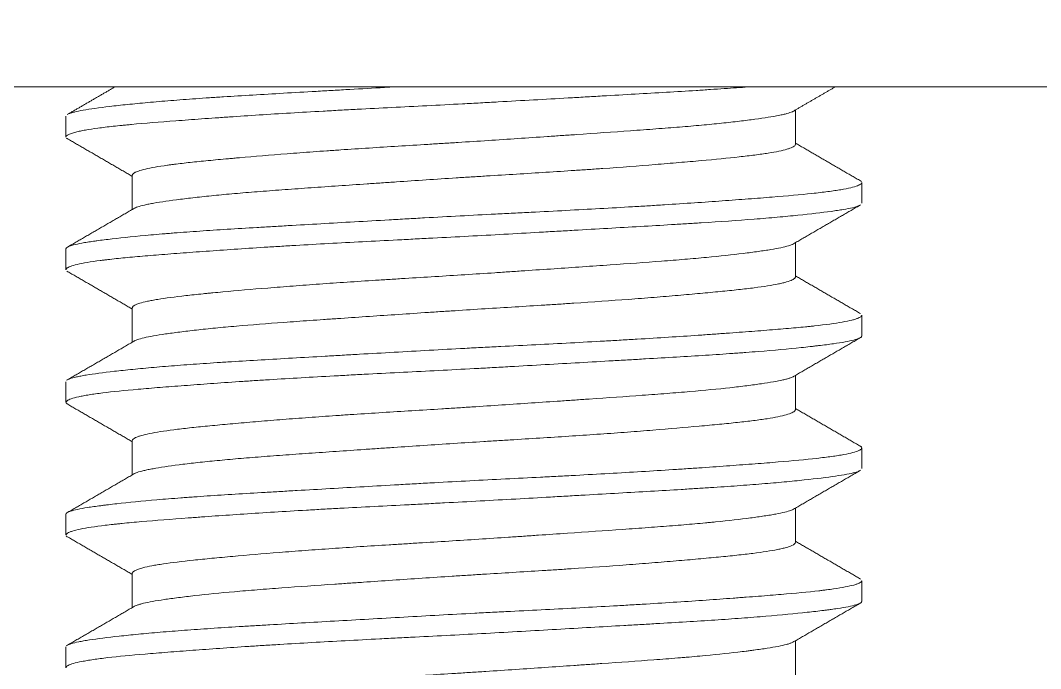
# Model space of a CAD drawing. Header units: millimetres. Extents: x 5401 to 6241, y 1473 to 2067.
# Drawn here: x 5544.1 to 5551.8, y 1697.85 to 1702.74 of the extents above; entities that cross this region are included whole.
import ezdxf

# ---------------------------------------------------------------- set-up
doc = ezdxf.new("R2010")
doc.units = ezdxf.units.MM
doc.layers.add('DIM', color=3, linetype='Continuous')
doc.styles.get("Standard").update_dxf_attribs({"font": 'arial.ttf'})
doc.dimstyles.new('사본 ISO-25', dxfattribs={"dimtxt": 7, "dimasz": 7, "dimexe": 2.1, "dimexo": 2.1, "dimgap": 2, "dimtad": 1, "dimtih": 1, "dimtoh": 1, "dimdec": 1, "dimdsep": 46, "dimtxsty": 'Standard', "dimcen": 0, "dimclrd": 3, "dimclre": 3, "dimclrt": 4, "dimazin": 2, "dimtp": 0.1, "dimtm": 0.1, "dimtfac": 0.714286, "dimtdec": 1, "dimtmove": 0, "dimatfit": 3, "dimfxl": 1, "dimarcsym": 0})

msp = doc.modelspace()

# ---------------------------------------------------------------- linework, layer by layer
at = {"color": 7, "linetype": 'Continuous', "lineweight": 18}
for p, q in [((5560.7475, 1702.2367), (5512.1475, 1702.2367)), ((5544.4475, 1702.014), (5544.4475, 1701.8592)), ((5549.9475, 1701.8029), (5549.9475, 1702.0614)), ((5544.9475, 1701.5706), (5544.9475, 1701.312)), ((5550.4475, 1701.3585), (5550.4475, 1701.5145)), ((5544.4475, 1701.0145), (5544.4503, 1701.0218)), ((5544.4475, 1701.0147), (5544.4475, 1700.8593)), ((5549.9475, 1700.8035), (5549.9475, 1701.0616)), ((5544.9475, 1700.5698), (5544.9475, 1700.312)), ((5550.4475, 1700.3594), (5550.4475, 1700.5141)), ((5544.4475, 1700.0143), (5544.4475, 1699.8587)), ((5549.9475, 1699.803), (5549.9475, 1700.0615)), ((5544.9475, 1699.5706), (5544.9475, 1699.312)), ((5550.4475, 1699.359), (5550.4475, 1699.5149)), ((5544.4475, 1699.0142), (5544.4475, 1698.8595)), ((5549.9475, 1698.8031), (5549.9475, 1699.0616)), ((5544.9475, 1698.5703), (5544.9475, 1698.312)), ((5550.4475, 1698.359), (5550.4475, 1698.5141)), ((5544.4475, 1698.0148), (5544.4475, 1697.8588)), ((5549.9475, 1697.8033), (5549.9475, 1698.0614))]:
    msp.add_line(p, q, dxfattribs=at)
for points, knots in [([(5549.591, 1702.2356), (5549.5335, 1702.2312), (5549.4735, 1702.2269), (5549.3768, 1702.2204), (5549.3419, 1702.2181), (5549.2712, 1702.2135), (5549.2353, 1702.2112), (5549.0534, 1702.1999), (5548.8999, 1702.1909), (5548.6579, 1702.1768), (5548.5752, 1702.1721), (5548.4482, 1702.1648), (5548.4055, 1702.1623), (5548.3199, 1702.1574), (5548.277, 1702.1549), (5548.0612, 1702.1426), (5547.8857, 1702.1326), (5547.6628, 1702.1202), (5547.5956, 1702.1165), (5547.5281, 1702.1128), (5547.4829, 1702.1104), (5547.4603, 1702.1092), (5547.3476, 1702.1032), (5547.258, 1702.0986), (5546.9913, 1702.085), (5546.8159, 1702.0761), (5546.5998, 1702.0647), (5546.5567, 1702.0624), (5546.4923, 1702.0589), (5546.4709, 1702.0578), (5546.4284, 1702.0554), (5546.3227, 1702.0496), (5546.2199, 1702.0437), (5545.9791, 1702.0293), (5545.826, 1702.0195), (5545.6625, 1702.0082), (5545.6444, 1702.007), (5545.6086, 1702.0045), (5545.5908, 1702.0032), (5545.5379, 1701.9995), (5545.5035, 1701.997), (5545.4023, 1701.9897), (5545.3379, 1701.9849), (5545.1533, 1701.9708), (5545.0419, 1701.9619), (5544.9302, 1701.9516), (5544.9179, 1701.9505), (5544.894, 1701.9482), (5544.8587, 1701.9447), (5544.8256, 1701.9413), (5544.762, 1701.9343), (5544.6848, 1701.925), (5544.6221, 1701.9154), (5544.5806, 1701.9081), (5544.5612, 1701.9044), (5544.544, 1701.9007), (5544.533, 1701.8982), (5544.5277, 1701.8969), (5544.4825, 1701.8856), (5544.4587, 1701.8756), (5544.4482, 1701.8631), (5544.4472, 1701.8603), (5544.4475, 1701.8576)], [0, 0, 0, 0, 0.034722, 0.034722, 0.053593, 0.053593, 0.072463, 0.072463, 0.147946, 0.147946, 0.185688, 0.185688, 0.204559, 0.204559, 0.223429, 0.223429, 0.298912, 0.298912, 0.317783, 0.327218, 0.327218, 0.336654, 0.336654, 0.374395, 0.374395, 0.449878, 0.449878, 0.468749, 0.468749, 0.478184, 0.478184, 0.48762, 0.525361, 0.525361, 0.600844, 0.600844, 0.610279, 0.610279, 0.619715, 0.619715, 0.638586, 0.638586, 0.676327, 0.676327, 0.75181, 0.75181, 0.761245, 0.761245, 0.770681, 0.789551, 0.789551, 0.827293, 0.865034, 0.865034, 0.883905, 0.893341, 0.893341, 0.902776, 0.902776, 0.978259, 0.978259, 1, 1, 1, 1]), ([(5544.4628, 1702.0307), (5544.4642, 1702.0314), (5544.4658, 1702.0321), (5544.4726, 1702.0351), (5544.4787, 1702.0374), (5544.4931, 1702.0419), (5544.5013, 1702.0442), (5544.5289, 1702.051), (5544.5511, 1702.0555), (5544.6291, 1702.0692), (5544.6959, 1702.0785), (5544.7983, 1702.0907), (5544.8198, 1702.0931), (5544.8646, 1702.0981), (5544.8878, 1702.1006), (5544.9599, 1702.108), (5545.0622, 1702.1179), (5545.1767, 1702.1278), (5545.2975, 1702.1375), (5545.3609, 1702.1422), (5545.4608, 1702.1492), (5545.495, 1702.1516), (5545.5643, 1702.1562), (5545.5995, 1702.1585), (5545.7067, 1702.1653), (5545.7803, 1702.1698), (5546.007, 1702.1834), (5546.1664, 1702.1926), (5546.3551, 1702.2035), (5546.3762, 1702.2047), (5546.4185, 1702.2071), (5546.482, 1702.2107), (5546.546, 1702.2144), (5546.6746, 1702.2218), (5546.7875, 1702.2282), (5546.9017, 1702.2347), (5546.9284, 1702.2363)], [0, 0, 0, 0, 0.011073, 0.011073, 0.045641, 0.045641, 0.080209, 0.080209, 0.149346, 0.149346, 0.287619, 0.287619, 0.322187, 0.322187, 0.356755, 0.356755, 0.425892, 0.495028, 0.495028, 0.564165, 0.564165, 0.598733, 0.598733, 0.633301, 0.633301, 0.702438, 0.702438, 0.840711, 0.840711, 0.857995, 0.857995, 0.875279, 0.909847, 0.909847, 0.978984, 1, 1, 1, 1]), ([(5549.9335, 1702.0533), (5549.9308, 1702.0518), (5549.9186, 1702.0456), (5549.9005, 1702.0395), (5549.875, 1702.0326), (5549.8656, 1702.0303), (5549.8452, 1702.0256), (5549.834, 1702.0232), (5549.7745, 1702.0114), (5549.7145, 1702.0019), (5549.6063, 1701.9872), (5549.5672, 1701.9822), (5549.504, 1701.9747), (5549.4821, 1701.9722), (5549.4368, 1701.9672), (5549.4135, 1701.9646), (5549.3419, 1701.9571), (5549.2917, 1701.9522), (5549.1867, 1701.9425), (5549.1318, 1701.9378), (5549.0173, 1701.9285), (5548.9577, 1701.9239), (5548.8646, 1701.9169), (5548.833, 1701.9145), (5548.769, 1701.9099), (5548.7366, 1701.9075), (5548.5731, 1701.8958), (5548.4366, 1701.8864), (5548.259, 1701.8742), (5548.2231, 1701.8717), (5548.1507, 1701.8668), (5548.114, 1701.8643), (5548.0033, 1701.8567), (5547.9291, 1701.8517), (5547.7057, 1701.8366), (5547.5556, 1701.8267), (5547.3664, 1701.8147), (5547.3284, 1701.8123), (5547.2524, 1701.8076), (5547.2143, 1701.8052), (5547.1009, 1701.7982), (5547.0262, 1701.7936), (5546.8046, 1701.7799), (5546.6601, 1701.7707), (5546.5015, 1701.7599), (5546.4839, 1701.7587), (5546.4489, 1701.7563), (5546.4314, 1701.7551), (5546.3794, 1701.7514), (5546.3451, 1701.749), (5546.2439, 1701.7416), (5546.1783, 1701.7367), (5545.9872, 1701.7218), (5545.8673, 1701.7118), (5545.7411, 1701.7007), (5545.7272, 1701.6995), (5545.6998, 1701.697), (5545.6862, 1701.6958), (5545.6461, 1701.6922), (5545.62, 1701.6898), (5545.5439, 1701.6827), (5545.4479, 1701.6734), (5545.3627, 1701.6642), (5545.303, 1701.6573), (5545.2741, 1701.6538), (5545.2468, 1701.6502), (5545.229, 1701.6478), (5545.2203, 1701.6466), (5545.1435, 1701.6359), (5545.0887, 1701.6263), (5545.0257, 1701.6114), (5545.0079, 1701.6064), (5544.9862, 1701.5989), (5544.9798, 1701.5964), (5544.9715, 1701.5926), (5544.9689, 1701.5913), (5544.9642, 1701.5888), (5544.9621, 1701.5875), (5544.9525, 1701.5812), (5544.9484, 1701.5763), (5544.9475, 1701.5708), (5544.9475, 1701.5701), (5544.9475, 1701.5695)], [0, 0, 0, 0, 0.010038, 0.039914, 0.039914, 0.054852, 0.054852, 0.06979, 0.06979, 0.129541, 0.129541, 0.159417, 0.159417, 0.174355, 0.174355, 0.189292, 0.189292, 0.219168, 0.219168, 0.249044, 0.249044, 0.27892, 0.27892, 0.293858, 0.293858, 0.308795, 0.308795, 0.368547, 0.368547, 0.383485, 0.383485, 0.398423, 0.398423, 0.428298, 0.428298, 0.48805, 0.48805, 0.502988, 0.502988, 0.517925, 0.517925, 0.547801, 0.547801, 0.607553, 0.607553, 0.615021, 0.615021, 0.62249, 0.62249, 0.637428, 0.637428, 0.667304, 0.667304, 0.727055, 0.727055, 0.734524, 0.734524, 0.741993, 0.741993, 0.756931, 0.756931, 0.786807, 0.816683, 0.816683, 0.83162, 0.839089, 0.839089, 0.846558, 0.846558, 0.90631, 0.90631, 0.936185, 0.936185, 0.951123, 0.951123, 0.958592, 0.958592, 0.966061, 0.966061, 0.995937, 0.995937, 1, 1, 1, 1]), ([(5544.9584, 1701.3183), (5544.9652, 1701.3228), (5544.9751, 1701.3272), (5545.0019, 1701.3362), (5545.0189, 1701.3409), (5545.0498, 1701.3479), (5545.0609, 1701.3503), (5545.0848, 1701.355), (5545.0975, 1701.3574), (5545.1649, 1701.3693), (5545.2312, 1701.379), (5545.3297, 1701.3914), (5545.3502, 1701.3939), (5545.3927, 1701.399), (5545.4149, 1701.4015), (5545.483, 1701.4091), (5545.5309, 1701.4141), (5545.6316, 1701.424), (5545.6844, 1701.4288), (5545.7948, 1701.4383), (5545.8525, 1701.443), (5545.9427, 1701.45), (5545.9735, 1701.4524), (5546.036, 1701.4571), (5546.0677, 1701.4594), (5546.1639, 1701.4664), (5546.2295, 1701.4711), (5546.4309, 1701.4852), (5546.571, 1701.4949), (5546.7356, 1701.5061), (5546.754, 1701.5074), (5546.7908, 1701.5099), (5546.8462, 1701.5137), (5546.9017, 1701.5174), (5547.0132, 1701.525), (5547.1625, 1701.5351), (5547.3135, 1701.545), (5547.4272, 1701.5524), (5547.4843, 1701.556), (5547.5415, 1701.5596), (5547.5798, 1701.562), (5547.5989, 1701.5632), (5547.7707, 1701.5739), (5547.9202, 1701.5829), (5548.14, 1701.5968), (5548.2125, 1701.6015), (5548.32, 1701.6086), (5548.3557, 1701.611), (5548.4088, 1701.6146), (5548.4265, 1701.6159), (5548.4616, 1701.6183), (5548.479, 1701.6195), (5548.6347, 1701.6305), (5548.7656, 1701.6404), (5548.951, 1701.6554), (5549.011, 1701.6604), (5549.0981, 1701.6679), (5549.1268, 1701.6704), (5549.1826, 1701.6754), (5549.2098, 1701.6778), (5549.3425, 1701.6898), (5549.4379, 1701.699), (5549.5647, 1701.7129), (5549.6043, 1701.7176), (5549.6779, 1701.7271), (5549.7113, 1701.7319), (5549.8017, 1701.7463), (5549.849, 1701.7562), (5549.8918, 1701.7688), (5549.8995, 1701.7713), (5549.9133, 1701.7764), (5549.9193, 1701.7789), (5549.9348, 1701.7865), (5549.9416, 1701.7915), (5549.9465, 1701.7987), (5549.9473, 1701.8009), (5549.9475, 1701.803)], [0, 0, 0, 0, 0.028736, 0.028736, 0.058669, 0.058669, 0.073635, 0.073635, 0.088602, 0.088602, 0.148468, 0.148468, 0.163434, 0.163434, 0.178401, 0.178401, 0.208334, 0.208334, 0.238266, 0.238266, 0.268199, 0.268199, 0.283166, 0.283166, 0.298132, 0.298132, 0.328065, 0.328065, 0.387931, 0.387931, 0.395414, 0.395414, 0.402898, 0.417864, 0.417864, 0.447797, 0.47773, 0.47773, 0.492696, 0.50018, 0.50018, 0.507663, 0.507663, 0.567529, 0.567529, 0.597462, 0.597462, 0.612428, 0.612428, 0.619912, 0.619912, 0.627395, 0.627395, 0.687261, 0.687261, 0.717194, 0.717194, 0.73216, 0.73216, 0.747127, 0.747127, 0.806992, 0.806992, 0.836925, 0.836925, 0.866858, 0.866858, 0.926724, 0.926724, 0.941691, 0.941691, 0.956657, 0.956657, 0.98659, 0.98659, 1, 1, 1, 1]), ([(5544.458, 1701.028), (5544.4617, 1701.0303), (5544.4664, 1701.0326), (5544.495, 1701.0439), (5544.5335, 1701.0527), (5544.6011, 1701.0642), (5544.6229, 1701.0677), (5544.6469, 1701.0712), (5544.6634, 1701.0736), (5544.6719, 1701.0747), (5544.7155, 1701.0807), (5544.7539, 1701.0855), (5544.8793, 1701.1), (5544.9763, 1701.11), (5545.1147, 1701.1224), (5545.1433, 1701.1249), (5545.1874, 1701.1286), (5545.2023, 1701.1298), (5545.2325, 1701.1323), (5545.2478, 1701.1335), (5545.3249, 1701.1396), (5545.3892, 1701.1443), (5545.5894, 1701.1581), (5545.7329, 1701.167), (5545.9057, 1701.1773), (5545.9251, 1701.1785), (5545.9641, 1701.1808), (5545.9838, 1701.1819), (5546.0432, 1701.1854), (5546.0832, 1701.1877), (5546.204, 1701.1948), (5546.2859, 1701.1995), (5546.5356, 1701.2138), (5546.7073, 1701.2237), (5546.9288, 1701.2363), (5546.9734, 1701.2388), (5547.0625, 1701.2438), (5547.1071, 1701.2463), (5547.2408, 1701.2538), (5547.3299, 1701.2587), (5547.5082, 1701.2682), (5547.5974, 1701.2729), (5547.7312, 1701.2797), (5547.7758, 1701.282), (5547.865, 1701.2865), (5547.9096, 1701.2888), (5548.1324, 1701.3002), (5548.3052, 1701.3091), (5548.5566, 1701.323), (5548.6391, 1701.3277), (5548.7608, 1701.3349), (5548.8011, 1701.3373), (5548.8809, 1701.3422), (5548.9205, 1701.3447), (5549.1151, 1701.357), (5549.2605, 1701.367), (5549.464, 1701.3817), (5549.5294, 1701.3866), (5549.6236, 1701.3937), (5549.6544, 1701.396), (5549.7146, 1701.4007), (5549.7439, 1701.403), (5549.8859, 1701.4145), (5549.9858, 1701.4234), (5550.1155, 1701.4372), (5550.1554, 1701.4418), (5550.21, 1701.4489), (5550.2273, 1701.4514), (5550.26, 1701.4562), (5550.2753, 1701.4586), (5550.3471, 1701.4708), (5550.3888, 1701.4807), (5550.4281, 1701.4957), (5550.4374, 1701.5007), (5550.4451, 1701.5081), (5550.4467, 1701.5106), (5550.4474, 1701.5136), (5550.4475, 1701.5141), (5550.4475, 1701.5147)], [0, 0, 0, 0, 0.01454, 0.01454, 0.07317, 0.07317, 0.087828, 0.095157, 0.095157, 0.102486, 0.102486, 0.131801, 0.131801, 0.190431, 0.190431, 0.205089, 0.205089, 0.212418, 0.212418, 0.219747, 0.219747, 0.249062, 0.249062, 0.307692, 0.307692, 0.315021, 0.315021, 0.32235, 0.32235, 0.337007, 0.337007, 0.366323, 0.366323, 0.424953, 0.424953, 0.439611, 0.439611, 0.454268, 0.454268, 0.483583, 0.483583, 0.512899, 0.512899, 0.527556, 0.527556, 0.542214, 0.542214, 0.600844, 0.600844, 0.630159, 0.630159, 0.644817, 0.644817, 0.659475, 0.659475, 0.718105, 0.718105, 0.74742, 0.74742, 0.762078, 0.762078, 0.776735, 0.776735, 0.835366, 0.835366, 0.864681, 0.864681, 0.879339, 0.879339, 0.893996, 0.893996, 0.952627, 0.952627, 0.981942, 0.981942, 0.9966, 0.9966, 1, 1, 1, 1]), ([(5550.4316, 1701.3425), (5550.42, 1701.3368), (5550.4021, 1701.3311), (5550.3588, 1701.321), (5550.3358, 1701.3164), (5550.302, 1701.3107), (5550.295, 1701.3095), (5550.2805, 1701.3072), (5550.273, 1701.306), (5550.2497, 1701.3025), (5550.2334, 1701.3002), (5550.147, 1701.2883), (5550.0638, 1701.2787), (5549.9184, 1701.2638), (5549.8664, 1701.2589), (5549.7832, 1701.2514), (5549.7545, 1701.2489), (5549.6959, 1701.2439), (5549.6659, 1701.2415), (5549.5128, 1701.2294), (5549.3797, 1701.2203), (5549.2002, 1701.209), (5549.1636, 1701.2067), (5549.0892, 1701.2022), (5549.0512, 1701.1999), (5548.9356, 1701.193), (5548.8569, 1701.1884), (5548.6166, 1701.1744), (5548.4504, 1701.1649), (5548.2351, 1701.1525), (5548.1917, 1701.1501), (5548.1041, 1701.1451), (5548.0599, 1701.1425), (5547.9272, 1701.135), (5547.75, 1701.125), (5547.5721, 1701.1152), (5547.3937, 1701.1056), (5547.3044, 1701.101), (5547.17, 1701.0941), (5547.1252, 1701.0918), (5547.0355, 1701.0872), (5546.9909, 1701.085), (5546.858, 1701.0782), (5546.7706, 1701.0737), (5546.5119, 1701.0601), (5546.3439, 1701.0509), (5546.1398, 1701.0389), (5546.0992, 1701.0365), (5546.0194, 1701.0316), (5545.98, 1701.0292), (5545.8638, 1701.0218), (5545.7136, 1701.0119), (5545.5727, 1701.002), (5545.4365, 1700.9922), (5545.3707, 1700.9873), (5545.2758, 1700.9801), (5545.2449, 1700.9778), (5545.1849, 1700.9731), (5545.1557, 1700.9708), (5545.0706, 1700.964), (5544.9638, 1700.955), (5544.8701, 1700.9459), (5544.8047, 1700.939), (5544.7733, 1700.9356), (5544.7438, 1700.932), (5544.7245, 1700.9297), (5544.7151, 1700.9285), (5544.6327, 1700.9178), (5544.5752, 1700.9081), (5544.5118, 1700.8932), (5544.4945, 1700.8882), (5544.4744, 1700.8807), (5544.4687, 1700.8782), (5544.4616, 1700.8744), (5544.4595, 1700.8732), (5544.4558, 1700.8707), (5544.4496, 1700.8659), (5544.4472, 1700.8612), (5544.4475, 1700.8578)], [0, 0, 0, 0, 0.037194, 0.037194, 0.066619, 0.066619, 0.073976, 0.073976, 0.081332, 0.081332, 0.096045, 0.096045, 0.154896, 0.154896, 0.184322, 0.184322, 0.199034, 0.199034, 0.213747, 0.213747, 0.272598, 0.272598, 0.287311, 0.287311, 0.302024, 0.302024, 0.33145, 0.33145, 0.390301, 0.390301, 0.405014, 0.405014, 0.419726, 0.419726, 0.449152, 0.478578, 0.478578, 0.508003, 0.508003, 0.522716, 0.522716, 0.537429, 0.537429, 0.566854, 0.566854, 0.625705, 0.625705, 0.640418, 0.640418, 0.655131, 0.655131, 0.684557, 0.713982, 0.713982, 0.743408, 0.743408, 0.758121, 0.758121, 0.772833, 0.772833, 0.802259, 0.831685, 0.831685, 0.846397, 0.853754, 0.853754, 0.86111, 0.86111, 0.919961, 0.919961, 0.949387, 0.949387, 0.9641, 0.9641, 0.971456, 0.971456, 0.978813, 1, 1, 1, 1]), ([(5549.9297, 1701.0513), (5549.9211, 1701.0468), (5549.9092, 1701.0424), (5549.8635, 1701.0288), (5549.8195, 1701.0196), (5549.7479, 1701.0076), (5549.7327, 1701.0052), (5549.7007, 1701.0003), (5549.6839, 1700.9979), (5549.6315, 1700.9905), (5549.5936, 1700.9855), (5549.4718, 1700.9707), (5549.3795, 1700.9606), (5549.2499, 1700.9483), (5549.2232, 1700.9459), (5549.1687, 1700.9411), (5549.141, 1700.9387), (5549.0564, 1700.9316), (5548.9979, 1700.927), (5548.8165, 1700.9131), (5548.6877, 1700.9039), (5548.4822, 1700.8896), (5548.4126, 1700.8848), (5548.2716, 1700.8751), (5548.1286, 1700.8653), (5547.9819, 1700.8553), (5547.8703, 1700.8477), (5547.8329, 1700.8452), (5547.7576, 1700.8402), (5547.7196, 1700.8376), (5547.606, 1700.8301), (5547.5304, 1700.8251), (5547.3797, 1700.8155), (5547.2292, 1700.8061), (5547.0795, 1700.7969), (5546.9675, 1700.79), (5546.9301, 1700.7877), (5546.8557, 1700.783), (5546.8188, 1700.7807), (5546.6361, 1700.7691), (5546.4951, 1700.7597), (5546.2915, 1700.7451), (5546.2249, 1700.7402), (5546.127, 1700.7327), (5546.0947, 1700.7302), (5546.0314, 1700.7252), (5546.0003, 1700.7227), (5545.8479, 1700.7102), (5545.735, 1700.7003), (5545.6052, 1700.6884), (5545.5671, 1700.6849), (5545.5303, 1700.6813), (5545.5061, 1700.679), (5545.4941, 1700.6778), (5545.4352, 1700.6719), (5545.3911, 1700.6673), (5545.2679, 1700.6534), (5545.1977, 1700.6441), (5545.1249, 1700.6321), (5545.1111, 1700.6296), (5545.0916, 1700.6259), (5545.0853, 1700.6247), (5545.0731, 1700.6222), (5545.0672, 1700.621), (5545.0388, 1700.6148), (5545.0196, 1700.6098), (5544.9719, 1700.5948), (5544.9535, 1700.5847), (5544.9481, 1700.5737), (5544.9477, 1700.5724), (5544.9475, 1700.5706), (5544.9475, 1700.5699), (5544.9475, 1700.5693)], [0, 0, 0, 0, 0.028791, 0.028791, 0.088772, 0.088772, 0.103767, 0.103767, 0.118762, 0.118762, 0.148753, 0.148753, 0.208734, 0.208734, 0.223729, 0.223729, 0.238724, 0.238724, 0.268714, 0.268714, 0.328695, 0.328695, 0.358686, 0.358686, 0.388676, 0.418667, 0.418667, 0.433662, 0.433662, 0.448657, 0.448657, 0.478647, 0.478647, 0.508638, 0.538628, 0.538628, 0.553624, 0.553624, 0.568619, 0.568619, 0.6286, 0.6286, 0.65859, 0.65859, 0.673585, 0.673585, 0.68858, 0.68858, 0.748561, 0.748561, 0.763557, 0.771054, 0.771054, 0.778552, 0.778552, 0.808542, 0.808542, 0.868523, 0.868523, 0.883518, 0.883518, 0.891016, 0.891016, 0.898513, 0.898513, 0.928504, 0.928504, 0.988485, 0.988485, 0.995982, 0.995982, 1, 1, 1, 1]), ([(5544.9604, 1700.3195), (5544.9629, 1700.3211), (5544.9658, 1700.3226), (5544.9741, 1700.3264), (5544.98, 1700.3288), (5545.0002, 1700.3357), (5545.0169, 1700.3403), (5545.0771, 1700.3543), (5545.1302, 1700.3637), (5545.2133, 1700.376), (5545.2308, 1700.3784), (5545.2672, 1700.3834), (5545.2861, 1700.3859), (5545.3448, 1700.3934), (5545.4287, 1700.4034), (5545.5236, 1700.4134), (5545.5989, 1700.4208), (5545.6247, 1700.4232), (5545.6776, 1700.4281), (5545.7049, 1700.4306), (5545.8443, 1700.4426), (5545.9637, 1700.4518), (5546.1542, 1700.4657), (5546.2196, 1700.4704), (5546.3205, 1700.4775), (5546.3547, 1700.4799), (5546.424, 1700.4847), (5546.4591, 1700.4871), (5546.6355, 1700.4993), (5546.78, 1700.5092), (5547.002, 1700.5242), (5547.0955, 1700.5305), (5547.1904, 1700.5369), (5547.2285, 1700.5394), (5547.2476, 1700.5407), (5547.3048, 1700.5444), (5547.3429, 1700.5469), (5547.533, 1700.5592), (5547.6839, 1700.5684), (5547.9084, 1700.5823), (5547.983, 1700.5869), (5548.0758, 1700.5928), (5548.0943, 1700.594), (5548.1312, 1700.5963), (5548.1862, 1700.5998), (5548.2404, 1700.6034), (5548.4194, 1700.6152), (5548.5568, 1700.6248), (5548.7216, 1700.6372), (5548.7542, 1700.6397), (5548.8186, 1700.6447), (5548.8506, 1700.6473), (5548.9444, 1700.6548), (5549.0046, 1700.6599), (5549.1202, 1700.6698), (5549.1756, 1700.6747), (5549.2817, 1700.6843), (5549.3324, 1700.689), (5549.4048, 1700.6961), (5549.4283, 1700.6984), (5549.4742, 1700.7031), (5549.4963, 1700.7054), (5549.5604, 1700.7124), (5549.6, 1700.7171), (5549.7095, 1700.7312), (5549.7705, 1700.7407), (5549.8309, 1700.7531), (5549.8423, 1700.7556), (5549.8631, 1700.7607), (5549.8726, 1700.7632), (5549.8987, 1700.7707), (5549.9265, 1700.7808), (5549.9408, 1700.7908), (5549.9463, 1700.7982), (5549.9473, 1700.8007), (5549.9475, 1700.8032), (5549.9475, 1700.8033), (5549.9475, 1700.8034)], [0, 0, 0, 0, 0.009717, 0.009717, 0.024713, 0.024713, 0.054703, 0.054703, 0.114684, 0.114684, 0.129679, 0.129679, 0.144674, 0.144674, 0.174665, 0.204655, 0.204655, 0.21965, 0.21965, 0.234645, 0.234645, 0.294626, 0.294626, 0.324617, 0.324617, 0.339612, 0.339612, 0.354607, 0.354607, 0.414588, 0.414588, 0.444578, 0.452076, 0.452076, 0.459573, 0.459573, 0.474569, 0.474569, 0.534549, 0.534549, 0.56454, 0.56454, 0.572037, 0.572037, 0.579535, 0.59453, 0.59453, 0.654511, 0.654511, 0.669506, 0.669506, 0.684501, 0.684501, 0.714492, 0.714492, 0.744482, 0.744482, 0.774473, 0.774473, 0.789468, 0.789468, 0.804463, 0.804463, 0.834453, 0.834453, 0.894434, 0.894434, 0.909429, 0.909429, 0.924425, 0.924425, 0.954415, 0.984405, 0.984405, 0.999401, 0.999401, 1, 1, 1, 1]), ([(5544.4593, 1700.0288), (5544.4638, 1700.0314), (5544.4799, 1700.0385), (5544.5058, 1700.0456), (5544.5366, 1700.0524), (5544.5479, 1700.0547), (5544.5723, 1700.0593), (5544.5855, 1700.0616), (5544.6559, 1700.0731), (5544.7269, 1700.0825), (5544.8551, 1700.0971), (5544.9015, 1700.1021), (5545.0019, 1700.1121), (5545.1083, 1700.1221), (5545.2263, 1700.1319), (5545.3501, 1700.1414), (5545.4149, 1700.1461), (5545.5165, 1700.153), (5545.551, 1700.1553), (5545.6217, 1700.1599), (5545.6579, 1700.1622), (5545.7676, 1700.169), (5545.8427, 1700.1736), (5546.0733, 1700.1872), (5546.2343, 1700.1965), (5546.4447, 1700.2086), (5546.4873, 1700.2111), (5546.5733, 1700.216), (5546.6166, 1700.2185), (5546.7467, 1700.2259), (5546.8339, 1700.2309), (5547.0974, 1700.2459), (5547.2753, 1700.2558), (5547.5004, 1700.2678), (5547.5457, 1700.2702), (5547.6358, 1700.2748), (5547.6806, 1700.2771), (5547.8146, 1700.284), (5547.9031, 1700.2885), (5548.1662, 1700.3019), (5548.3385, 1700.3109), (5548.5286, 1700.3215), (5548.5497, 1700.3227), (5548.5915, 1700.3251), (5548.6539, 1700.3286), (5548.7151, 1700.3322), (5548.8359, 1700.3394), (5548.9928, 1700.3491), (5549.1417, 1700.359), (5549.2502, 1700.3665), (5549.3037, 1700.3702), (5549.356, 1700.3739), (5549.3906, 1700.3764), (5549.4078, 1700.3777), (5549.4927, 1700.3838), (5549.5574, 1700.3887), (5549.6807, 1700.398), (5549.7979, 1700.4072), (5549.9028, 1700.4162), (5549.9769, 1700.423), (5550.0008, 1700.4253), (5550.0355, 1700.4288), (5550.0469, 1700.4299), (5550.0691, 1700.4322), (5550.08, 1700.4334), (5550.1758, 1700.4438), (5550.2457, 1700.4532), (5550.3284, 1700.4679), (5550.3522, 1700.4728), (5550.3773, 1700.4791), (5550.382, 1700.4803), (5550.3911, 1700.4828), (5550.3954, 1700.4841), (5550.4074, 1700.4879), (5550.4145, 1700.4904), (5550.4325, 1700.4979), (5550.4404, 1700.5029), (5550.4463, 1700.51), (5550.4474, 1700.5123), (5550.4475, 1700.5145)], [0, 0, 0, 0, 0.016917, 0.046287, 0.046287, 0.060973, 0.060973, 0.075658, 0.075658, 0.134398, 0.134398, 0.163769, 0.163769, 0.193139, 0.222509, 0.222509, 0.25188, 0.25188, 0.266565, 0.266565, 0.28125, 0.28125, 0.31062, 0.31062, 0.369361, 0.369361, 0.384046, 0.384046, 0.398731, 0.398731, 0.428101, 0.428101, 0.486842, 0.486842, 0.501527, 0.501527, 0.516212, 0.516212, 0.545583, 0.545583, 0.604323, 0.604323, 0.611666, 0.611666, 0.619008, 0.633694, 0.633694, 0.663064, 0.692434, 0.692434, 0.707119, 0.714462, 0.714462, 0.721804, 0.721804, 0.751175, 0.751175, 0.780545, 0.809915, 0.809915, 0.824601, 0.824601, 0.831943, 0.831943, 0.839286, 0.839286, 0.898026, 0.898026, 0.927397, 0.927397, 0.934739, 0.934739, 0.942082, 0.942082, 0.956767, 0.956767, 0.986137, 0.986137, 1, 1, 1, 1]), ([(5550.4475, 1700.358), (5550.4474, 1700.357), (5550.4472, 1700.356), (5550.4448, 1700.3504), (5550.4389, 1700.3458), (5550.4264, 1700.3401), (5550.4236, 1700.3389), (5550.4176, 1700.3367), (5550.4143, 1700.3355), (5550.4038, 1700.3321), (5550.3958, 1700.3299), (5550.3509, 1700.3186), (5550.2997, 1700.3096), (5550.2003, 1700.2955), (5550.1634, 1700.2908), (5550.1123, 1700.2847), (5550.1018, 1700.2834), (5550.0805, 1700.281), (5550.0479, 1700.2773), (5550.0135, 1700.2736), (5549.8947, 1700.2613), (5549.787, 1700.2513), (5549.6365, 1700.2391), (5549.6056, 1700.2367), (5549.558, 1700.2331), (5549.5419, 1700.2319), (5549.5094, 1700.2296), (5549.4929, 1700.2284), (5549.4098, 1700.2225), (5549.341, 1700.2179), (5549.1282, 1700.2044), (5548.9775, 1700.1954), (5548.778, 1700.1838), (5548.7375, 1700.1814), (5548.676, 1700.1779), (5548.6553, 1700.1767), (5548.6139, 1700.1743), (5548.51, 1700.1683), (5548.4045, 1700.1623), (5548.1484, 1700.1476), (5547.9738, 1700.1376), (5547.7729, 1700.1263), (5547.7505, 1700.1251), (5547.7056, 1700.1226), (5547.6831, 1700.1213), (5547.6155, 1700.1176), (5547.5706, 1700.1151), (5547.4361, 1700.1079), (5547.3467, 1700.1032), (5547.0798, 1700.0894), (5546.9032, 1700.0806), (5546.7062, 1700.0703), (5546.6843, 1700.0692), (5546.6407, 1700.0669), (5546.5757, 1700.0634), (5546.5116, 1700.06), (5546.3846, 1700.0531), (5546.2187, 1700.0437), (5546.0593, 1700.0341), (5545.9423, 1700.0268), (5545.9037, 1700.0243), (5545.8273, 1700.0194), (5545.7895, 1700.0169), (5545.6777, 1700.0094), (5545.5344, 1699.9994), (5545.4021, 1699.9896), (5545.2753, 1699.9801), (5545.2147, 1699.9755), (5545.1279, 1699.9686), (5545.0996, 1699.9663), (5545.0446, 1699.9618), (5545.0177, 1699.9595), (5544.8884, 1699.9481), (5544.7994, 1699.939), (5544.6871, 1699.925), (5544.6532, 1699.9202), (5544.6078, 1699.9129), (5544.5936, 1699.9105), (5544.567, 1699.9055), (5544.5547, 1699.903), (5544.4984, 1699.8906), (5544.4693, 1699.8806), (5544.4492, 1699.8658), (5544.4465, 1699.861), (5544.4484, 1699.8538), (5544.4501, 1699.8515), (5544.4549, 1699.8474), (5544.4576, 1699.8456), (5544.4609, 1699.8438)], [0, 0, 0, 0, 0.005762, 0.005762, 0.033466, 0.033466, 0.040392, 0.040392, 0.047318, 0.047318, 0.06117, 0.06117, 0.116578, 0.116578, 0.144282, 0.144282, 0.151208, 0.151208, 0.158134, 0.171986, 0.171986, 0.227394, 0.227394, 0.241245, 0.241245, 0.248171, 0.248171, 0.255097, 0.255097, 0.282801, 0.282801, 0.338209, 0.338209, 0.352061, 0.352061, 0.358987, 0.358987, 0.365913, 0.393617, 0.393617, 0.449025, 0.449025, 0.455951, 0.455951, 0.462877, 0.462877, 0.476729, 0.476729, 0.504433, 0.504433, 0.55984, 0.55984, 0.566766, 0.566766, 0.573692, 0.587544, 0.587544, 0.615248, 0.642952, 0.642952, 0.656804, 0.656804, 0.670656, 0.670656, 0.69836, 0.726064, 0.726064, 0.753768, 0.753768, 0.76762, 0.76762, 0.781472, 0.781472, 0.83688, 0.83688, 0.864584, 0.864584, 0.878435, 0.878435, 0.892287, 0.892287, 0.947695, 0.947695, 0.975399, 0.975399, 0.989251, 0.989251, 1, 1, 1, 1]), ([(5549.9357, 1700.0546), (5549.9286, 1700.0502), (5549.9183, 1700.0457), (5549.8978, 1700.0389), (5549.89, 1700.0366), (5549.8769, 1700.0331), (5549.8724, 1700.032), (5549.8628, 1700.0296), (5549.8578, 1700.0285), (5549.8112, 1700.018), (5549.7571, 1700.0085), (5549.6572, 1699.994), (5549.6208, 1699.9891), (5549.5614, 1699.9816), (5549.5408, 1699.9791), (5549.4982, 1699.974), (5549.4762, 1699.9715), (5549.3633, 1699.959), (5549.2629, 1699.9492), (5549.0973, 1699.9349), (5549.0395, 1699.9303), (5548.9491, 1699.9232), (5548.9184, 1699.9209), (5548.8564, 1699.9162), (5548.8249, 1699.9139), (5548.6658, 1699.9023), (5548.5321, 1699.893), (5548.357, 1699.8809), (5548.3216, 1699.8785), (5548.25, 1699.8736), (5548.2136, 1699.8711), (5548.1045, 1699.8636), (5548.0312, 1699.8586), (5547.8098, 1699.8436), (5547.6602, 1699.8336), (5547.4706, 1699.8213), (5547.4326, 1699.8189), (5547.3562, 1699.8141), (5547.3182, 1699.8117), (5547.2047, 1699.8046), (5547.1297, 1699.8), (5546.9065, 1699.7862), (5546.7602, 1699.7771), (5546.5808, 1699.7653), (5546.545, 1699.7629), (5546.4745, 1699.7581), (5546.4397, 1699.7557), (5546.3366, 1699.7484), (5546.2025, 1699.7387), (5546.0753, 1699.7287), (5545.9826, 1699.7212), (5545.9521, 1699.7187), (5545.8919, 1699.7137), (5545.8623, 1699.7112), (5545.7749, 1699.7037), (5545.7193, 1699.6988), (5545.6134, 1699.6892), (5545.5127, 1699.6798), (5545.4223, 1699.6706), (5545.3585, 1699.6637), (5545.3378, 1699.6613), (5545.2979, 1699.6567), (5545.2787, 1699.6543), (5545.1866, 1699.6425), (5545.126, 1699.633), (5545.0539, 1699.6183), (5545.0279, 1699.6121), (5545.0069, 1699.6058), (5544.9989, 1699.6033), (5544.9951, 1699.602), (5544.9844, 1699.5982), (5544.9782, 1699.5957), (5544.9553, 1699.585), (5544.9469, 1699.5769), (5544.9475, 1699.569)], [0, 0, 0, 0, 0.028809, 0.028809, 0.04369, 0.04369, 0.05113, 0.05113, 0.058571, 0.058571, 0.118094, 0.118094, 0.147856, 0.147856, 0.162737, 0.162737, 0.177618, 0.177618, 0.237142, 0.237142, 0.266904, 0.266904, 0.281785, 0.281785, 0.296666, 0.296666, 0.356189, 0.356189, 0.37107, 0.37107, 0.385951, 0.385951, 0.415713, 0.415713, 0.475237, 0.475237, 0.490118, 0.490118, 0.504999, 0.504999, 0.534761, 0.534761, 0.594284, 0.594284, 0.609165, 0.609165, 0.624046, 0.624046, 0.653808, 0.68357, 0.68357, 0.698451, 0.698451, 0.713332, 0.713332, 0.743094, 0.743094, 0.772856, 0.802618, 0.802618, 0.817499, 0.817499, 0.832379, 0.832379, 0.891903, 0.891903, 0.921665, 0.929106, 0.929106, 0.936546, 0.936546, 0.951427, 0.951427, 1, 1, 1, 1]), ([(5544.9612, 1699.32), (5544.9672, 1699.3235), (5544.9855, 1699.3316), (5545.0143, 1699.3396), (5545.044, 1699.3466), (5545.0548, 1699.349), (5545.078, 1699.3537), (5545.0906, 1699.3561), (5545.1571, 1699.3681), (5545.2226, 1699.3778), (5545.3387, 1699.3926), (5545.3804, 1699.3976), (5545.4476, 1699.4052), (5545.4708, 1699.4077), (5545.5186, 1699.4128), (5545.5431, 1699.4153), (5545.6184, 1699.4227), (5545.6709, 1699.4276), (5545.7806, 1699.4371), (5545.8948, 1699.4465), (5546.0182, 1699.4558), (5546.1143, 1699.4628), (5546.1469, 1699.4652), (5546.2127, 1699.4699), (5546.2459, 1699.4722), (5546.4137, 1699.484), (5546.5532, 1699.4936), (5546.7341, 1699.506), (5546.7889, 1699.5098), (5546.8444, 1699.5135), (5546.8816, 1699.5161), (5546.9003, 1699.5173), (5546.9938, 1699.5237), (5547.1438, 1699.5338), (5547.2945, 1699.5438), (5547.4456, 1699.5536), (5547.5213, 1699.5584), (5547.6352, 1699.5654), (5547.6732, 1699.5678), (5547.7303, 1699.5713), (5547.7494, 1699.5725), (5547.7873, 1699.5748), (5547.8062, 1699.576), (5547.9004, 1699.5818), (5547.9748, 1699.5864), (5548.1951, 1699.6003), (5548.3382, 1699.6096), (5548.512, 1699.6218), (5548.5466, 1699.6243), (5548.6148, 1699.6292), (5548.6483, 1699.6317), (5548.7475, 1699.6391), (5548.8115, 1699.6441), (5548.9977, 1699.6591), (5549.1139, 1699.6691), (5549.2759, 1699.6838), (5549.327, 1699.6885), (5549.4236, 1699.6979), (5549.5145, 1699.7071), (5549.5941, 1699.7164), (5549.6496, 1699.7235), (5549.6674, 1699.7258), (5549.7015, 1699.7306), (5549.7179, 1699.733), (5549.7952, 1699.7451), (5549.8435, 1699.7549), (5549.8964, 1699.77), (5549.9107, 1699.775), (5549.9271, 1699.7826), (5549.9317, 1699.7851), (5549.9392, 1699.7902), (5549.9421, 1699.7927), (5549.9462, 1699.7978), (5549.9473, 1699.8004), (5549.9475, 1699.803)], [0, 0, 0, 0, 0.022596, 0.052645, 0.052645, 0.067669, 0.067669, 0.082693, 0.082693, 0.142789, 0.142789, 0.172837, 0.172837, 0.187861, 0.187861, 0.202885, 0.202885, 0.232933, 0.232933, 0.262981, 0.293029, 0.293029, 0.308053, 0.308053, 0.323077, 0.323077, 0.383173, 0.383173, 0.398197, 0.405709, 0.405709, 0.413221, 0.413221, 0.443269, 0.473317, 0.473317, 0.503366, 0.503366, 0.51839, 0.51839, 0.525902, 0.525902, 0.533414, 0.533414, 0.563462, 0.563462, 0.623558, 0.623558, 0.638582, 0.638582, 0.653606, 0.653606, 0.683654, 0.683654, 0.74375, 0.74375, 0.773798, 0.773798, 0.803846, 0.833894, 0.833894, 0.848918, 0.848918, 0.863942, 0.863942, 0.924039, 0.924039, 0.954087, 0.954087, 0.969111, 0.969111, 0.984135, 0.984135, 1, 1, 1, 1]), ([(5544.4475, 1699.0144), (5544.4472, 1699.0179), (5544.4492, 1699.0214), (5544.4562, 1699.0271), (5544.46, 1699.0294), (5544.4673, 1699.0329), (5544.47, 1699.034), (5544.4759, 1699.0363), (5544.4791, 1699.0374), (5544.5099, 1699.0476), (5544.5528, 1699.0565), (5544.64, 1699.0703), (5544.6729, 1699.075), (5544.7189, 1699.081), (5544.7283, 1699.0822), (5544.7477, 1699.0846), (5544.7577, 1699.0858), (5544.7881, 1699.0895), (5544.8092, 1699.0919), (5544.9189, 1699.1042), (5545.0198, 1699.1141), (5545.1904, 1699.1289), (5545.2505, 1699.1338), (5545.3299, 1699.1398), (5545.3459, 1699.141), (5545.3784, 1699.1434), (5545.4275, 1699.1469), (5545.4779, 1699.1504), (5545.649, 1699.1619), (5545.7949, 1699.1708), (5545.9889, 1699.1822), (5546.0479, 1699.1857), (5546.1083, 1699.1892), (5546.1488, 1699.1916), (5546.1693, 1699.1927), (5546.2717, 1699.1987), (5546.3548, 1699.2034), (5546.6073, 1699.2179), (5546.7799, 1699.2279), (5547.0011, 1699.2404), (5547.0456, 1699.2429), (5547.1128, 1699.2467), (5547.1353, 1699.2479), (5547.1802, 1699.2504), (5547.2925, 1699.2566), (5547.4044, 1699.2627), (5547.6722, 1699.2768), (5547.8497, 1699.2857), (5548.0482, 1699.2959), (5548.0703, 1699.297), (5548.1143, 1699.2993), (5548.1364, 1699.3004), (5548.2022, 1699.3039), (5548.2457, 1699.3061), (5548.375, 1699.313), (5548.4596, 1699.3176), (5548.7087, 1699.3316), (5548.8686, 1699.3412), (5549.0605, 1699.3537), (5549.0985, 1699.3562), (5549.1729, 1699.3612), (5549.2094, 1699.3636), (5549.317, 1699.3711), (5549.386, 1699.376), (5549.5186, 1699.3858), (5549.5823, 1699.3905), (5549.6737, 1699.3975), (5549.7035, 1699.3998), (5549.7618, 1699.4044), (5549.7902, 1699.4067), (5549.9288, 1699.4182), (5550.0251, 1699.4272), (5550.1488, 1699.441), (5550.1865, 1699.4457), (5550.2378, 1699.4529), (5550.254, 1699.4553), (5550.2846, 1699.4601), (5550.299, 1699.4626), (5550.3659, 1699.4749), (5550.4032, 1699.4849), (5550.4359, 1699.4998), (5550.4429, 1699.5048), (5550.4473, 1699.5121), (5550.4478, 1699.5145), (5550.4467, 1699.5193), (5550.4451, 1699.5216), (5550.4414, 1699.525), (5550.4401, 1699.526), (5550.4385, 1699.527)], [0, 0, 0, 0, 0.020684, 0.020684, 0.034585, 0.034585, 0.041536, 0.041536, 0.048487, 0.048487, 0.104092, 0.104092, 0.131894, 0.131894, 0.138845, 0.138845, 0.145795, 0.145795, 0.159697, 0.159697, 0.215302, 0.215302, 0.243104, 0.243104, 0.250055, 0.250055, 0.257005, 0.270907, 0.270907, 0.326512, 0.326512, 0.340413, 0.347364, 0.347364, 0.354314, 0.354314, 0.382117, 0.382117, 0.437722, 0.437722, 0.451623, 0.451623, 0.458574, 0.458574, 0.465524, 0.493327, 0.493327, 0.548932, 0.548932, 0.555882, 0.555882, 0.562833, 0.562833, 0.576734, 0.576734, 0.604537, 0.604537, 0.660142, 0.660142, 0.674043, 0.674043, 0.687944, 0.687944, 0.715747, 0.715747, 0.743549, 0.743549, 0.75745, 0.75745, 0.771352, 0.771352, 0.826957, 0.826957, 0.854759, 0.854759, 0.86866, 0.86866, 0.882562, 0.882562, 0.938167, 0.938167, 0.965969, 0.965969, 0.97987, 0.97987, 0.993772, 0.993772, 1, 1, 1, 1]), ([(5550.4292, 1699.3414), (5550.4209, 1699.3375), (5550.4097, 1699.3337), (5550.3791, 1699.3254), (5550.3586, 1699.3209), (5550.3093, 1699.3117), (5550.2809, 1699.3071), (5550.185, 1699.2931), (5550.1066, 1699.2835), (5549.9907, 1699.2712), (5549.9666, 1699.2687), (5549.9165, 1699.2637), (5549.8905, 1699.2612), (5549.8104, 1699.2537), (5549.7541, 1699.2488), (5549.6359, 1699.239), (5549.5739, 1699.2342), (5549.4444, 1699.2249), (5549.3768, 1699.2203), (5549.2711, 1699.2135), (5549.2351, 1699.2112), (5549.1617, 1699.2066), (5549.1245, 1699.2043), (5549.0116, 1699.1975), (5548.9346, 1699.1929), (5548.6983, 1699.1791), (5548.534, 1699.1697), (5548.3197, 1699.1574), (5548.2763, 1699.1549), (5548.1892, 1699.1499), (5548.1456, 1699.1474), (5548.0144, 1699.1399), (5547.8386, 1699.1299), (5547.661, 1699.1201), (5547.4824, 1699.1103), (5547.3927, 1699.1056), (5547.2799, 1699.0997), (5547.2574, 1699.0986), (5547.2124, 1699.0963), (5547.1451, 1699.0928), (5547.0783, 1699.0894), (5546.9454, 1699.0826), (5546.7699, 1699.0737), (5546.598, 1699.0647), (5546.4704, 1699.0578), (5546.407, 1699.0543), (5546.344, 1699.0507), (5546.3022, 1699.0484), (5546.2813, 1699.0472), (5546.0949, 1699.0364), (5545.9379, 1699.0267), (5545.715, 1699.0119), (5545.6429, 1699.0069), (5545.5378, 1698.9995), (5545.5034, 1698.997), (5545.4525, 1698.9933), (5545.4357, 1698.9921), (5545.4024, 1698.9896), (5545.386, 1698.9884), (5545.24, 1698.9775), (5545.1229, 1698.9685), (5544.9659, 1698.955), (5544.9166, 1698.9504), (5544.8591, 1698.9447), (5544.8478, 1698.9436), (5544.8255, 1698.9412), (5544.8146, 1698.9401), (5544.7826, 1698.9366), (5544.7622, 1698.9342), (5544.6652, 1698.9225), (5544.6028, 1698.9129), (5544.5316, 1698.8982), (5544.5116, 1698.8932), (5544.4915, 1698.8869), (5544.4878, 1698.8856), (5544.4807, 1698.8831), (5544.4709, 1698.8793), (5544.4634, 1698.8756), (5544.4514, 1698.8681), (5544.4475, 1698.8632), (5544.4475, 1698.8584), (5544.4475, 1698.8584)], [0, 0, 0, 0, 0.025047, 0.025047, 0.054584, 0.054584, 0.084121, 0.084121, 0.143195, 0.143195, 0.157963, 0.157963, 0.172731, 0.172731, 0.202268, 0.202268, 0.231805, 0.231805, 0.261342, 0.261342, 0.27611, 0.27611, 0.290879, 0.290879, 0.320416, 0.320416, 0.379489, 0.379489, 0.394258, 0.394258, 0.409026, 0.409026, 0.438563, 0.4681, 0.4681, 0.497637, 0.497637, 0.505021, 0.505021, 0.512405, 0.527174, 0.527174, 0.556711, 0.586247, 0.586247, 0.601016, 0.6084, 0.6084, 0.615784, 0.615784, 0.674858, 0.674858, 0.704395, 0.704395, 0.719163, 0.719163, 0.726548, 0.726548, 0.733932, 0.733932, 0.793005, 0.793005, 0.822542, 0.822542, 0.829927, 0.829927, 0.837311, 0.837311, 0.852079, 0.852079, 0.911153, 0.911153, 0.94069, 0.94069, 0.948074, 0.948074, 0.955458, 0.970227, 0.970227, 0.999764, 1, 1, 1, 1]), ([(5549.9287, 1699.0508), (5549.9244, 1699.0486), (5549.9194, 1699.0465), (5549.889, 1699.0352), (5549.851, 1699.026), (5549.7931, 1699.0154), (5549.7865, 1699.0142), (5549.7727, 1699.0118), (5549.7657, 1699.0106), (5549.7438, 1699.007), (5549.7286, 1699.0045), (5549.6805, 1698.9973), (5549.6455, 1698.9924), (5549.5318, 1698.9776), (5549.4445, 1698.9676), (5549.3328, 1698.9563), (5549.3202, 1698.9551), (5549.2947, 1698.9526), (5549.2819, 1698.9514), (5549.2429, 1698.9477), (5549.2163, 1698.9453), (5549.135, 1698.9381), (5549.0223, 1698.9287), (5548.9009, 1698.9195), (5548.8067, 1698.9126), (5548.7747, 1698.9103), (5548.7097, 1698.9056), (5548.6765, 1698.9032), (5548.5093, 1698.8914), (5548.3708, 1698.8819), (5548.1562, 1698.8672), (5548.0835, 1698.8622), (5547.9727, 1698.8547), (5547.9355, 1698.8521), (5547.8604, 1698.8471), (5547.8228, 1698.8445), (5547.71, 1698.837), (5547.6348, 1698.832), (5547.4844, 1698.8222), (5547.4091, 1698.8174), (5547.2585, 1698.8079), (5547.1831, 1698.8033), (5547.0701, 1698.7963), (5547.0323, 1698.794), (5546.9574, 1698.7894), (5546.9203, 1698.7871), (5546.736, 1698.7755), (5546.593, 1698.7663), (5546.3851, 1698.7519), (5546.3169, 1698.747), (5546.1829, 1698.7371), (5546.118, 1698.7321), (5545.9299, 1698.7171), (5545.813, 1698.7071), (5545.6773, 1698.695), (5545.6507, 1698.6926), (5545.5987, 1698.6878), (5545.5731, 1698.6854), (5545.4989, 1698.6783), (5545.4524, 1698.6737), (5545.3215, 1698.6599), (5545.2457, 1698.6507), (5545.1655, 1698.6387), (5545.1502, 1698.6363), (5545.1212, 1698.6314), (5545.1075, 1698.629), (5545.0691, 1698.6216), (5545.0468, 1698.6167), (5544.99, 1698.6018), (5544.9653, 1698.5917), (5544.9514, 1698.5792), (5544.9495, 1698.5767), (5544.9478, 1698.5727), (5544.9474, 1698.5711), (5544.9475, 1698.5696)], [0, 0, 0, 0, 0.013942, 0.013942, 0.074038, 0.074038, 0.08155, 0.08155, 0.089062, 0.089062, 0.104086, 0.104086, 0.134134, 0.134134, 0.19423, 0.19423, 0.201742, 0.201742, 0.209254, 0.209254, 0.224278, 0.224278, 0.254326, 0.284374, 0.284374, 0.299398, 0.299398, 0.314422, 0.314422, 0.374519, 0.374519, 0.404567, 0.404567, 0.419591, 0.419591, 0.434615, 0.434615, 0.464663, 0.464663, 0.494711, 0.494711, 0.524759, 0.524759, 0.539783, 0.539783, 0.554807, 0.554807, 0.614903, 0.614903, 0.644951, 0.644951, 0.674999, 0.674999, 0.735095, 0.735095, 0.750119, 0.750119, 0.765143, 0.765143, 0.795191, 0.795191, 0.855287, 0.855287, 0.870311, 0.870311, 0.885335, 0.885335, 0.915383, 0.915383, 0.975479, 0.975479, 0.990503, 0.990503, 1, 1, 1, 1]), ([(5544.9602, 1698.3194), (5544.9659, 1698.3229), (5544.9735, 1698.3264), (5544.9895, 1698.3321), (5544.9969, 1698.3345), (5545.0132, 1698.3391), (5545.0221, 1698.3415), (5545.0711, 1698.3531), (5545.1232, 1698.3625), (5545.2205, 1698.3771), (5545.2562, 1698.382), (5545.3341, 1698.3921), (5545.3759, 1698.3971), (5545.5089, 1698.4121), (5545.6081, 1698.4221), (5545.7452, 1698.4341), (5545.7733, 1698.4365), (5545.8309, 1698.4412), (5545.8604, 1698.4436), (5545.9499, 1698.4506), (5546.0115, 1698.4553), (5546.2012, 1698.4692), (5546.3346, 1698.4785), (5546.4926, 1698.4894), (5546.5103, 1698.4906), (5546.5458, 1698.4931), (5546.5638, 1698.4943), (5546.6176, 1698.498), (5546.6537, 1698.5005), (5546.7624, 1698.5079), (5546.8356, 1698.5129), (5547.057, 1698.528), (5547.2072, 1698.5381), (5547.3793, 1698.5493), (5547.3985, 1698.5505), (5547.4367, 1698.553), (5547.4558, 1698.5542), (5547.513, 1698.5578), (5547.551, 1698.5602), (5547.6646, 1698.5673), (5547.8151, 1698.5765), (5547.9637, 1698.5857), (5548.0743, 1698.5927), (5548.1111, 1698.595), (5548.1844, 1698.5997), (5548.221, 1698.6021), (5548.4018, 1698.614), (5548.54, 1698.6236), (5548.7377, 1698.6384), (5548.802, 1698.6434), (5548.8961, 1698.6509), (5548.927, 1698.6534), (5548.9881, 1698.6585), (5549.018, 1698.661), (5549.1058, 1698.6685), (5549.2177, 1698.6784), (5549.3707, 1698.6925), (5549.4625, 1698.7018), (5549.5276, 1698.7088), (5549.5486, 1698.7112), (5549.5891, 1698.7159), (5549.6085, 1698.7182), (5549.7015, 1698.73), (5549.7632, 1698.7395), (5549.8247, 1698.7518), (5549.8362, 1698.7543), (5549.8576, 1698.7593), (5549.8675, 1698.7618), (5549.8947, 1698.7694), (5549.9092, 1698.7745), (5549.9382, 1698.7876), (5549.9472, 1698.7955), (5549.9475, 1698.8033)], [0, 0, 0, 0, 0.022313, 0.022313, 0.037308, 0.037308, 0.052304, 0.052304, 0.112284, 0.112284, 0.142275, 0.142275, 0.172265, 0.172265, 0.232246, 0.232246, 0.247241, 0.247241, 0.262236, 0.262236, 0.292227, 0.292227, 0.352208, 0.352208, 0.359705, 0.359705, 0.367203, 0.367203, 0.382198, 0.382198, 0.412188, 0.412188, 0.472169, 0.472169, 0.479667, 0.479667, 0.487164, 0.487164, 0.502159, 0.502159, 0.53215, 0.56214, 0.56214, 0.577135, 0.577135, 0.592131, 0.592131, 0.652111, 0.652111, 0.682102, 0.682102, 0.697097, 0.697097, 0.712092, 0.712092, 0.742083, 0.772073, 0.802063, 0.802063, 0.817058, 0.817058, 0.832054, 0.832054, 0.892034, 0.892034, 0.90703, 0.90703, 0.922025, 0.922025, 0.952015, 0.952015, 1, 1, 1, 1]), ([(5544.4576, 1698.0278), (5544.4644, 1698.032), (5544.4746, 1698.0362), (5544.5028, 1698.0448), (5544.5214, 1698.0493), (5544.5552, 1698.0561), (5544.5675, 1698.0584), (5544.5941, 1698.063), (5544.6084, 1698.0654), (5544.6845, 1698.077), (5544.7596, 1698.0866), (5544.8934, 1698.1012), (5544.9414, 1698.1062), (5545.019, 1698.1136), (5545.0457, 1698.1161), (5545.101, 1698.1212), (5545.1293, 1698.1236), (5545.2164, 1698.1311), (5545.2772, 1698.1359), (5545.4042, 1698.1454), (5545.5366, 1698.1546), (5545.6799, 1698.1636), (5545.7915, 1698.1704), (5545.8295, 1698.1727), (5545.9061, 1698.1773), (5545.9448, 1698.1796), (5546.1404, 1698.1911), (5546.3032, 1698.2005), (5546.5569, 1698.215), (5546.6431, 1698.22), (5546.8186, 1698.23), (5546.9068, 1698.235), (5547.172, 1698.25), (5547.35, 1698.2599), (5547.5739, 1698.2716), (5547.6188, 1698.274), (5547.7086, 1698.2786), (5547.7537, 1698.2809), (5547.888, 1698.2877), (5547.9765, 1698.2922), (5548.2388, 1698.3057), (5548.4095, 1698.3147), (5548.6175, 1698.3265), (5548.6588, 1698.3289), (5548.7409, 1698.3337), (5548.7815, 1698.3362), (5548.9014, 1698.3434), (5548.979, 1698.3483), (5549.205, 1698.3631), (5549.3467, 1698.3731), (5549.4957, 1698.3841), (5549.5121, 1698.3853), (5549.5447, 1698.3877), (5549.5608, 1698.3889), (5549.6085, 1698.3925), (5549.6394, 1698.3949), (5549.7298, 1698.4019), (5549.7868, 1698.4064), (5549.9481, 1698.42), (5550.0429, 1698.4289), (5550.1347, 1698.4395), (5550.1447, 1698.4407), (5550.1641, 1698.443), (5550.1925, 1698.4466), (5550.2188, 1698.4502), (5550.2684, 1698.4573), (5550.3268, 1698.467), (5550.37, 1698.4769), (5550.3967, 1698.4844), (5550.4086, 1698.4882), (5550.4182, 1698.492), (5550.4242, 1698.4945), (5550.4269, 1698.4957), (5550.4393, 1698.502), (5550.4451, 1698.5069), (5550.4472, 1698.5126), (5550.4474, 1698.5135), (5550.4475, 1698.5144)], [0, 0, 0, 0, 0.027205, 0.027205, 0.05652, 0.05652, 0.071178, 0.071178, 0.085835, 0.085835, 0.144466, 0.144466, 0.173781, 0.173781, 0.188438, 0.188438, 0.203096, 0.203096, 0.232411, 0.232411, 0.261726, 0.291041, 0.291041, 0.305699, 0.305699, 0.320357, 0.320357, 0.378987, 0.378987, 0.408302, 0.408302, 0.437617, 0.437617, 0.496248, 0.496248, 0.510905, 0.510905, 0.525563, 0.525563, 0.554878, 0.554878, 0.613508, 0.613508, 0.628166, 0.628166, 0.642824, 0.642824, 0.672139, 0.672139, 0.730769, 0.730769, 0.738098, 0.738098, 0.745427, 0.745427, 0.760084, 0.760084, 0.789399, 0.789399, 0.84803, 0.84803, 0.855359, 0.855359, 0.862687, 0.877345, 0.877345, 0.90666, 0.935975, 0.935975, 0.950633, 0.957962, 0.957962, 0.965291, 0.965291, 0.994606, 0.994606, 1, 1, 1, 1]), ([(5550.4474, 1698.3577), (5550.4473, 1698.356), (5550.4461, 1698.3531), (5550.4435, 1698.3503), (5550.4408, 1698.348), (5550.4392, 1698.3468), (5550.4299, 1698.3411), (5550.4185, 1698.3366), (5550.3726, 1698.3231), (5550.3266, 1698.3141), (5550.2497, 1698.3025), (5550.2333, 1698.3002), (5550.2073, 1698.2966), (5550.1983, 1698.2954), (5550.18, 1698.293), (5550.1331, 1698.287), (5550.0808, 1698.2809), (5549.9455, 1698.2662), (5549.842, 1698.2563), (5549.6958, 1698.2439), (5549.6657, 1698.2415), (5549.6038, 1698.2366), (5549.5723, 1698.2342), (5549.4758, 1698.2271), (5549.409, 1698.2225), (5549.2015, 1698.2088), (5549.0535, 1698.1999), (5548.8561, 1698.1883), (5548.816, 1698.186), (5548.7352, 1698.1813), (5548.6946, 1698.179), (5548.5716, 1698.1719), (5548.4051, 1698.1623), (5548.2337, 1698.1525), (5548.0598, 1698.1425), (5547.9716, 1698.1375), (5547.7927, 1698.1274), (5547.7034, 1698.1224), (5547.5249, 1698.1126), (5547.4357, 1698.1079), (5547.2576, 1698.0986), (5547.1686, 1698.094), (5547.0352, 1698.0872), (5546.9908, 1698.085), (5546.9019, 1698.0804), (5546.8575, 1698.0782), (5546.6373, 1698.0668), (5546.4669, 1698.0577), (5546.2196, 1698.0437), (5546.1386, 1698.0389), (5546.0192, 1698.0316), (5545.9798, 1698.0291), (5545.9017, 1698.0242), (5545.8632, 1698.0217), (5545.6743, 1698.0093), (5545.5335, 1697.9993), (5545.3376, 1697.9848), (5545.2748, 1697.9801), (5545.1847, 1697.9731), (5545.1552, 1697.9708), (5545.098, 1697.9662), (5545.0704, 1697.9639), (5544.9363, 1697.9526), (5544.8428, 1697.9436), (5544.7231, 1697.9297), (5544.6867, 1697.9249), (5544.6456, 1697.9189), (5544.6376, 1697.9177), (5544.6221, 1697.9152), (5544.5996, 1697.9116), (5544.5794, 1697.9079), (5544.5169, 1697.8956), (5544.4826, 1697.8856), (5544.4592, 1697.8732), (5544.4537, 1697.8694), (5544.4504, 1697.8658), (5544.4487, 1697.8633), (5544.4481, 1697.8621), (5544.4475, 1697.8598), (5544.4474, 1697.8588), (5544.4475, 1697.8578)], [0, 0, 0, 0, 0.01015, 0.017278, 0.017278, 0.024406, 0.024406, 0.052919, 0.052919, 0.109945, 0.109945, 0.124201, 0.124201, 0.131329, 0.131329, 0.138458, 0.16697, 0.16697, 0.223996, 0.223996, 0.238252, 0.238252, 0.252509, 0.252509, 0.281021, 0.281021, 0.338047, 0.338047, 0.352303, 0.352303, 0.36656, 0.36656, 0.395073, 0.423585, 0.423585, 0.452098, 0.452098, 0.480611, 0.480611, 0.509124, 0.509124, 0.537637, 0.537637, 0.551893, 0.551893, 0.566149, 0.566149, 0.623175, 0.623175, 0.651688, 0.651688, 0.665944, 0.665944, 0.680201, 0.680201, 0.737226, 0.737226, 0.765739, 0.765739, 0.779995, 0.779995, 0.794252, 0.794252, 0.851277, 0.851277, 0.87979, 0.87979, 0.886918, 0.886918, 0.894047, 0.908303, 0.908303, 0.965329, 0.965329, 0.979585, 0.986713, 0.986713, 0.993841, 0.993841, 1, 1, 1, 1]), ([(5549.9334, 1698.0533), (5549.9301, 1698.0514), (5549.9239, 1698.0483), (5549.9162, 1698.0453), (5549.9099, 1698.043), (5549.9065, 1698.0418), (5549.8958, 1698.0383), (5549.8878, 1698.036), (5549.8438, 1698.0244), (5549.7956, 1698.0151), (5549.7042, 1698.0007), (5549.6706, 1697.9959), (5549.6244, 1697.9897), (5549.6149, 1697.9884), (5549.5957, 1697.9859), (5549.5663, 1697.9822), (5549.5354, 1697.9784), (5549.4291, 1697.9659), (5549.3335, 1697.956), (5549.2008, 1697.9439), (5549.16, 1697.9403), (5549.1177, 1697.9367), (5549.0891, 1697.9343), (5549.0747, 1697.9332), (5549.0019, 1697.9273), (5548.9418, 1697.9226), (5548.7563, 1697.9088), (5548.6256, 1697.8996), (5548.4534, 1697.8876), (5548.4185, 1697.8852), (5548.3654, 1697.8815), (5548.3476, 1697.8803), (5548.312, 1697.8778), (5548.2941, 1697.8766), (5548.2046, 1697.8705), (5548.1323, 1697.8655), (5547.9132, 1697.8506), (5547.7643, 1697.8405), (5547.5747, 1697.8281), (5547.5365, 1697.8256), (5547.4604, 1697.8207), (5547.4224, 1697.8182), (5547.3089, 1697.8111), (5547.2337, 1697.8064), (5547.0093, 1697.7926), (5546.8615, 1697.7835), (5546.679, 1697.7717), (5546.6429, 1697.7694), (5546.5714, 1697.7646), (5546.5361, 1697.7623), (5546.4312, 1697.7551), (5546.2945, 1697.7455), (5546.164, 1697.7356), (5546.0684, 1697.7281), (5546.0369, 1697.7256), (5545.9748, 1697.7206), (5545.944, 1697.7181), (5545.8539, 1697.7105), (5545.7964, 1697.7056), (5545.6862, 1697.6958), (5545.6335, 1697.691), (5545.5331, 1697.6817), (5545.4854, 1697.677), (5545.4176, 1697.6701), (5545.3956, 1697.6677), (5545.3529, 1697.663), (5545.3324, 1697.6607), (5545.2337, 1697.649), (5545.1673, 1697.6397), (5545.0863, 1697.6251), (5545.0624, 1697.6202), (5545.0314, 1697.6127), (5545.0218, 1697.6102), (5545.0045, 1697.6051), (5544.9967, 1697.6026), (5544.9621, 1697.5901), (5544.948, 1697.58), (5544.9475, 1697.5701), (5544.9475, 1697.5698), (5544.9475, 1697.5695)], [0, 0, 0, 0, 0.012189, 0.019658, 0.019658, 0.027127, 0.027127, 0.042065, 0.042065, 0.101816, 0.101816, 0.131692, 0.131692, 0.139161, 0.139161, 0.14663, 0.161568, 0.161568, 0.221319, 0.221319, 0.236257, 0.243726, 0.243726, 0.251195, 0.251195, 0.281071, 0.281071, 0.340822, 0.340822, 0.35576, 0.35576, 0.363229, 0.363229, 0.370698, 0.370698, 0.400574, 0.400574, 0.460325, 0.460325, 0.475263, 0.475263, 0.490201, 0.490201, 0.520077, 0.520077, 0.579828, 0.579828, 0.594766, 0.594766, 0.609704, 0.609704, 0.63958, 0.669455, 0.669455, 0.684393, 0.684393, 0.699331, 0.699331, 0.729207, 0.729207, 0.759083, 0.759083, 0.788958, 0.788958, 0.803896, 0.803896, 0.818834, 0.818834, 0.878585, 0.878585, 0.908461, 0.908461, 0.923399, 0.923399, 0.938337, 0.938337, 0.998088, 0.998088, 1, 1, 1, 1])]:
    msp.add_open_spline(points, degree=3, knots=knots, dxfattribs=at)
for points in [[(5544.8181, 1702.2367), (5544.637, 1702.1316), (5544.4557, 1702.0266)], [(5549.9293, 1702.0509), (5550.0894, 1702.1439), (5550.2495, 1702.2368)], [(5544.4496, 1701.8504), (5544.6985, 1701.706), (5544.9475, 1701.5615)], [(5550.4452, 1701.5232), (5550.1964, 1701.6675), (5549.9475, 1701.812)], [(5544.965, 1701.3222), (5544.7078, 1701.1729), (5544.4506, 1701.0237)], [(5549.9243, 1701.0482), (5550.1817, 1701.1976), (5550.4392, 1701.3469)], [(5544.4541, 1700.8477), (5544.7009, 1700.7047), (5544.9475, 1700.5615)], [(5550.438, 1700.5272), (5550.1926, 1700.6694), (5549.9475, 1700.8118)], [(5544.9677, 1700.3237), (5544.7101, 1700.1742), (5544.4525, 1700.0249)], [(5549.9311, 1700.052), (5550.1885, 1700.2014), (5550.4459, 1700.3507)], [(5544.4533, 1699.8482), (5544.7004, 1699.705), (5544.9475, 1699.5615)], [(5550.4459, 1699.5228), (5550.1967, 1699.6673), (5549.9475, 1699.812)], [(5544.9679, 1699.3239), (5544.711, 1699.1747), (5544.4539, 1699.0256)], [(5549.9244, 1699.0482), (5550.1814, 1699.1975), (5550.4386, 1699.3466)], [(5544.4496, 1698.8504), (5544.6986, 1698.706), (5544.9475, 1698.5615)], [(5550.4387, 1698.5269), (5550.193, 1698.6692), (5549.9475, 1698.8118)], [(5544.9651, 1698.3223), (5544.7076, 1698.1727), (5544.4501, 1698.0234)], [(5549.9287, 1698.0506), (5550.1863, 1698.2001), (5550.4439, 1698.3494)]]:
    msp.add_open_spline(points, degree=2, dxfattribs=at)

# ---------------------------------------------------------------- leaders
at = {"layer": 'DIM'}
msp.add_leader([(5540.8168, 1732.759), (5540.8168, 1616.8027), (5566.6131, 1616.8027)], dimstyle='사본 ISO-25', override={"dimasz": 4, "dimgap": 2, "dimtad": 0, "dimldrblk": 'Dot'}, dxfattribs=at)

doc.saveas('drawing.dxf')
